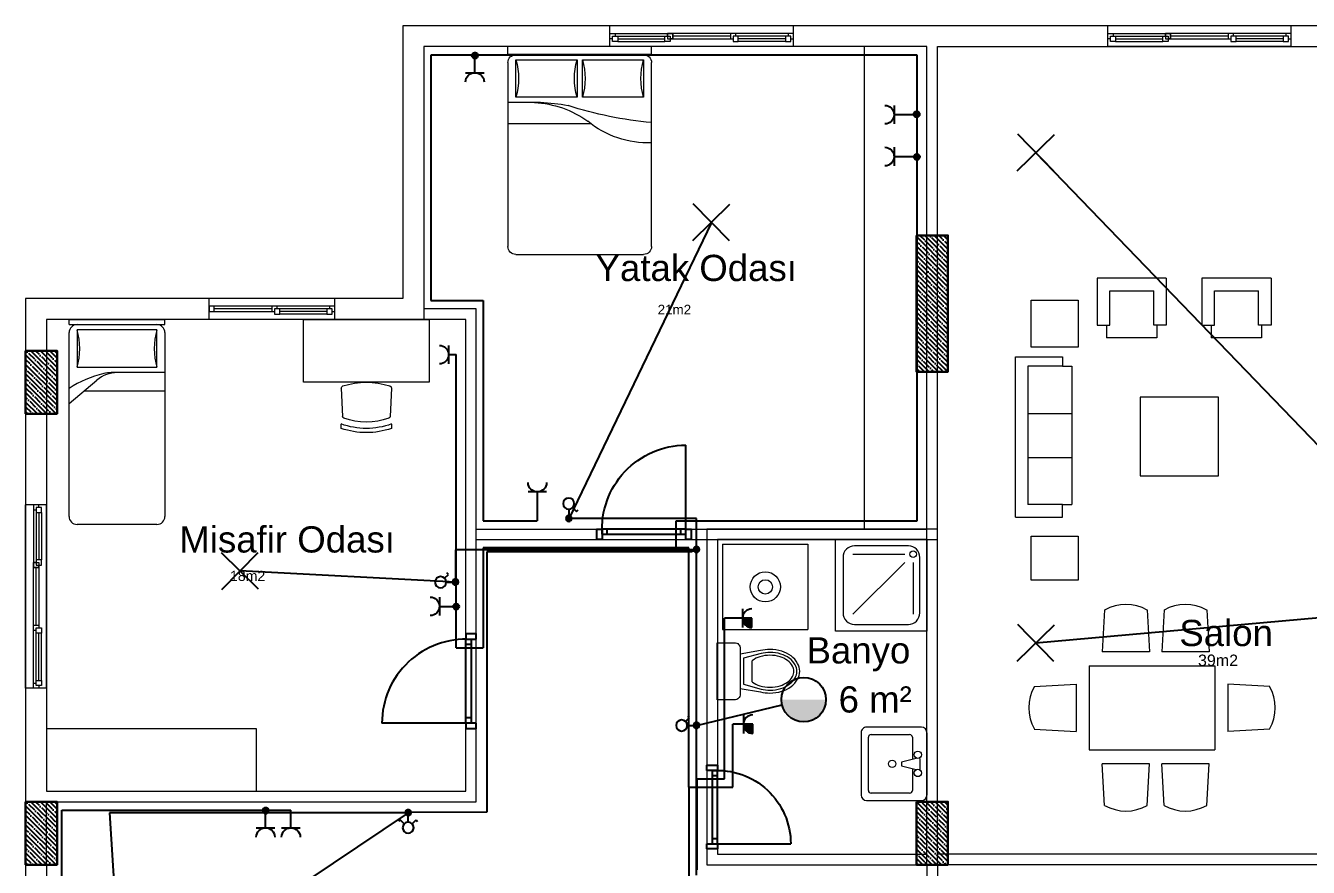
# Model space of a CAD drawing. Header units: millimetres. Extents: x 4244 to 11072, y 2695 to 6443.
# Drawn here: x 6840 to 7451, y 3176 to 3577 of the extents above; entities that cross this region are included whole.
import ezdxf
from ezdxf.enums import TextEntityAlignment as Align

# ---------------------------------------------------------------- set-up
doc = ezdxf.new("R2010")
doc.units = ezdxf.units.MM
doc.linetypes.add('ACAD_ISO03W100', pattern=[30, 12, -18])
for name, color, linetype in [('Aydınlatma', 130, 'Continuous'), ('MIMARI', 7, 'Continuous'), ('Priz Hat', 10, 'Continuous'), ('SEMBOL', 7, 'Continuous')]:
    doc.layers.add(name, color=color, linetype=linetype)
for name, color, linetype, lineweight in [('duvar', 30, 'Continuous', 20), ('kolon', 50, 'Continuous', 30), ('pencere', 241, 'Continuous', 15), ('TEFRIS', 252, 'Continuous', 15)]:
    doc.layers.add(name, color=color, linetype=linetype, lineweight=lineweight)
doc.styles.add('ATT', font='romans.shx')
doc.styles.get("Standard").update_dxf_attribs({"font": 'arial.ttf'})

# ---------------------------------------------------------------- blocks, each defined once
blk = doc.blocks.new('90kapı')
blk.add_line((243145.1, 70889.4), (243145.1, 70969.4))
for points in [[(243145.1, 70879.4), (243145.1, 70889.4), (243140.1, 70889.4), (243140.1, 70879.4)], [(243225.1, 70879.4), (243230.1, 70879.4), (243230.1, 70889.4), (243225.1, 70889.4)]]:
    blk.add_lwpolyline(points, close=True)
for points in [[(243145.1, 70889.4), (243225.1, 70889.4), (243225.1, 70884.4), (243220.1, 70884.4), (243220.1, 70889.4)], [(243150.1, 70884.4), (243150.1, 70889.4)], [(243220.1, 70884.4), (243145.1, 70884.4)]]:
    blk.add_lwpolyline(points)
blk.add_arc((243145.1, 70889.4), 80, 356.4167, 90)
blk = doc.blocks.new('80kapı')
blk.add_line((243283.4, 70889.4), (243283.4, 70959.4))
for points in [[(243283.4, 70879.4), (243283.4, 70889.4), (243278.4, 70889.4), (243278.4, 70879.4)], [(243353.4, 70879.4), (243358.4, 70879.4), (243358.4, 70889.4), (243353.4, 70889.4)]]:
    blk.add_lwpolyline(points, close=True)
for points in [[(243283.4, 70889.4), (243353.4, 70889.4), (243353.4, 70884.4), (243348.4, 70884.4), (243348.4, 70889.4)], [(243288.4, 70884.4), (243288.4, 70889.4)], [(243348.4, 70884.4), (243283.4, 70884.4)]]:
    blk.add_lwpolyline(points)
blk.add_arc((243283.4, 70889.4), 70, 355.904, 90)
blk = doc.blocks.new('12PBED01')
at = {"color": 0, "linetype": 'ByBlock'}
for p, q in [((0, 0), (0, 36)), ((2, 36), (0, 36)), ((2, 0), (2, 36)), ((5, 36), (74, 36)), ((20, 36), (20, 15.78474)), ((27, 36), (27, 5.5)), ((18, 33), (4, 33)), ((4, 33), (4, 3)), ((18, 3), (18, 33)), ((77, 33), (77, 3)), ((31.609761, 0), (22.821743, 10.433915)), ((2, 0), (0, 0)), ((4, 3), (18, 3)), ((74, 0), (5, 0))]:
    blk.add_line(p, q, dxfattribs=at)
for centre, radius, start, end in [((5, 33), 3, 90, 180), ((74, 33), 3, 0, 90), ((11, 57), 25, 253.739795, 286.260205), ((32, 18.164349), 12, 180, 220.10593), ((32, 15.78474), 12, 180, 193.392796), ((59.913793, 22.431034), 40.69413, 193.392796, 213.450102), ((5, 3), 3, 180, 270), ((11, -21), 25, 73.739795, 106.260205), ((74, 3), 3, 270, 0)]:
    blk.add_arc(centre, radius, start, end, dxfattribs=at)
at = {"color": 0, "linetype": 'ByBlock', "style": 'ATT'}
for tag, flags, p in [('ITEM', 3, (48.5, 22)), ('ROOM_NUMBER', 1, (48.5, 7.5))]:
    blk.add_attdef(tag, text='', height=6, dxfattribs=dict(at, flags=flags)).set_placement(p, align=Align.CENTER)
blk = doc.blocks.new('desk-10')
at = {"color": 0, "linetype": 'ByBlock'}
for p, q in [((0, 0.6), (-1.2, 0.6)), ((-1.2, 0.6), (-1.2, 0)), ((0, 0), (0, 0.6)), ((-1.2, 0), (0, 0)), ((-0.839, -0.055), (-0.828, -0.325)), ((-0.361, -0.055), (-0.372, -0.325)), ((-0.84, -0.398), (-0.84, -0.44)), ((-0.36, -0.44), (-0.36, -0.398))]:
    blk.add_line(p, q, dxfattribs=at)
for centre, radius, start, end in [((-0.6, -0.74), 0.74, 72.2612, 107.7388), ((-0.819, -0.054), 0.02, 107.7388, 182.465), ((-0.381, -0.054), 0.02, 357.535, 72.2612), ((-0.808, -0.324), 0.02, 182.465, 250.4227), ((-0.6, 0.26), 0.64, 250.4227, 289.5773), ((-0.392, -0.324), 0.02, 289.5773, 357.535), ((-0.6, 0.26), 0.7, 249.949, 290.051), ((-0.6, 0.26), 0.74, 251.0754, 288.9246)]:
    blk.add_arc(centre, radius, start, end, dxfattribs=at)
blk = doc.blocks.new('12PBED03')
at = {"color": 0, "linetype": 'ByBlock'}
for p, q in [((3, 54), (0, 54)), ((0, 0), (0, 54)), ((3, 0), (3, 54)), ((6, 54), (75, 54)), ((21, 41.758136), (21, 54)), ((29, 23), (29, 54)), ((19, 51), (5, 51)), ((5, 51), (5, 28)), ((19, 28), (19, 51)), ((78, 51), (78, 3)), ((5, 28), (19, 28)), ((5, 26), (5, 3)), ((19, 26), (5, 26)), ((19, 3), (19, 26)), ((3, 0), (0, 0)), ((5, 3), (19, 3)), ((75, 0), (6, 0))]:
    blk.add_line(p, q, dxfattribs=at)
for centre, radius, start, end in [((6, 51), 3, 90, 180), ((75, 51), 3, 0, 90), ((12, 75), 25, 253.739795, 286.260205), ((57.725806, 45.629032), 36.761918, 182.539782, 216.040311), ((69.004289, 41.742518), 48.004291, 179.981359, 192.466744), ((12, 4), 25, 73.739795, 106.260205), ((-120.191801, -13.95004), 149.36804, 5.357156, 17.666547), ((12, 50), 25, 253.739795, 286.260205), ((0.75, 1.5), 35.338541, 357.56726, 39.546081), ((6, 3), 3, 180, 270), ((12, -21), 25, 73.739795, 106.260205), ((75, 3), 3, 270, 0)]:
    blk.add_arc(centre, radius, start, end, dxfattribs=at)
at = {"color": 0, "linetype": 'ByBlock', "style": 'ATT'}
for tag, flags, p in [('ITEM', 3, (50, 33)), ('ROOM_NUMBER', 1, (50, 18.5))]:
    blk.add_attdef(tag, text='', height=6, dxfattribs=dict(at, flags=flags)).set_placement(p, align=Align.CENTER)
blk = doc.blocks.new('lav')
at = {"layer": 'TEFRIS'}
for p, q in [((2752.7, 4644.6), (2752.7, 4585.2)), ((2810.3, 4649.8), (2758, 4649.8)), ((2766.7, 4619.3), (2766.7, 4640.2)), ((2769.3, 4642.8), (2806, 4642.8)), ((2808.6, 4640.2), (2808.6, 4589.6)), ((2815.6, 4585.2), (2815.6, 4644.6)), ((2759.7, 4609.7), (2759.7, 4620.2)), ((2777.2, 4616.7), (2763.2, 4620.2)), ((2777.2, 4613.2), (2777.2, 4616.7)), ((2763.2, 4609.7), (2777.2, 4613.2)), ((2766.7, 4589.6), (2766.7, 4610.6)), ((2758, 4580), (2810.3, 4580)), ((2806, 4587), (2769.3, 4587))]:
    blk.add_line(p, q, dxfattribs=at)
for centre in [(2761.5, 4623.6), (2785.9, 4614.9), (2761.5, 4606.2)]:
    blk.add_circle(centre, 3.49, dxfattribs=at)
for centre, radius, start, end in [((2758, 4644.6), 5.24, 90, 180), ((2769.3, 4640.2), 2.62, 90, 180), ((2806, 4640.2), 2.62, 0, 90), ((2810.3, 4644.6), 5.24, 0, 90), ((2769.3, 4589.6), 2.62, 180, 270), ((2806, 4589.6), 2.62, 270, 0), ((2758, 4585.2), 5.24, 180, 270), ((2810.3, 4585.2), 5.24, 270, 0)]:
    blk.add_arc(centre, radius, start, end, dxfattribs=at)
blk = doc.blocks.new('klo')
at = {"layer": 'TEFRIS'}
blk.add_line((2781.8, 4733.8), (2781.8, 4758.7), dxfattribs=at)
for points in [[(2790.5, 4773.5), (2806.9, 4773.5), (2806.9, 4719), (2790.5, 4719, -0.414214), (2785, 4724.5), (2785, 4768.1, -0.414214)], [(2756.7, 4731, 0.073614), (2766.3, 4732.4, 0.084488), (2773.5, 4736, 0.011368), (2774.1, 4736.5), (2774.1, 4756, 0.011368), (2773.5, 4756.5, 0.084488), (2766.3, 4760.1, 0.073614), (2756.7, 4761.5, 0.073614), (2747.1, 4760.1, 0.084488), (2739.8, 4756.5, 0.106412), (2735.1, 4751.2, 0.129635), (2733.8, 4746.3, 0.129635), (2735.1, 4741.4, 0.106412), (2739.8, 4736, 0.084488), (2747.1, 4732.4, 0.073614)]]:
    blk.add_lwpolyline(points, format="xyb", close=True, dxfattribs=at)
for points in [[(2785, 4762.8), (2765.6, 4766, 0.058264), (2756.7, 4767, 0.073614), (2745.5, 4765.3, 0.084488), (2736.6, 4760.9, 0.106412), (2730.3, 4753.8, 0.129635), (2728.3, 4746.3, 0.129635), (2730.3, 4738.7, 0.106412), (2736.6, 4731.6, 0.084488), (2745.5, 4727.2, 0.073614), (2756.7, 4725.5, 0.058264), (2765.6, 4726.6), (2785, 4729.8)], [(2781.8, 4758.7), (2765.1, 4763.3, 0.05892), (2756.7, 4764.3, 0.073614), (2746.3, 4762.7, 0.084488), (2738.2, 4758.7, 0.106412), (2732.7, 4752.5, 0.129635), (2731, 4746.3, 0.129635), (2732.7, 4740, 0.106412), (2738.2, 4733.8, 0.084488), (2746.3, 4729.8, 0.073614), (2756.7, 4728.3, 0.05892), (2765.1, 4729.3), (2781.8, 4733.8)]]:
    blk.add_lwpolyline(points, format="xyb", dxfattribs=at)
blk = doc.blocks.new('duşak')
at = {"layer": 'TEFRIS'}
for p, q in [((1279.4, 4784.1), (1328.9, 4784.1)), ((1279.4, 4726.8), (1328.9, 4776.1)), ((1336.8, 4776.1), (1336.8, 4726.8))]:
    blk.add_line(p, q, dxfattribs=at)
blk.add_lwpolyline([(1350, 4798.1), (1350, 4710.8), (1262.7, 4710.8), (1262.7, 4798.1)], close=True, dxfattribs=at)
blk.add_lwpolyline([(1269.9, 4781.1), (1269.9, 4728.1, 0.414214), (1280.8, 4717.2), (1332.3, 4717.2, 0.414214), (1343.2, 4728.1), (1343.2, 4781.1, 0.414214), (1332.3, 4792.1), (1280.8, 4792.1, 0.414214)], format="xyb", close=True, dxfattribs=at)
blk.add_circle((1336.8, 4784.1), 3.19, dxfattribs=at)
blk = doc.blocks.new('table-11')
at = {"color": 0, "linetype": 'ByBlock'}
for p, q in [((-1.122, 0.533), (-1.144, 0.134)), ((-0.716, 0.533), (-0.694, 0.134)), ((-0.554, 0.533), (-0.576, 0.134)), ((-0.148, 0.533), (-0.126, 0.134)), ((-1.144, 0.134), (-0.694, 0.134)), ((-0.576, 0.134), (-0.126, 0.134)), ((0, 0), (-1.2, 0)), ((-1.2, -0.8), (-1.2, 0)), ((0, -0.8), (0, 0)), ((-1.723, -0.197), (-1.324, -0.175)), ((-1.324, -0.625), (-1.324, -0.175)), ((0.523, -0.197), (0.124, -0.175)), ((0.124, -0.625), (0.124, -0.175)), ((-1.723, -0.603), (-1.324, -0.625)), ((0.523, -0.603), (0.124, -0.625)), ((0, -0.8), (-1.2, -0.8)), ((-1.144, -0.934), (-0.694, -0.934)), ((-1.122, -1.333), (-1.144, -0.934)), ((-0.716, -1.333), (-0.694, -0.934)), ((-0.576, -0.934), (-0.126, -0.934)), ((-0.554, -1.333), (-0.576, -0.934)), ((-0.148, -1.333), (-0.126, -0.934))]:
    blk.add_line(p, q, dxfattribs=at)
for centre, start, end in [((-0.919, 0.159), 61.4891, 118.5109), ((-0.351, 0.159), 61.4891, 118.5109), ((-1.349, -0.4), 151.4891, 208.5109), ((0.149, -0.4), 331.4891, 28.5109), ((-0.919, -0.959), 241.4891, 298.5109), ((-0.351, -0.959), 241.4891, 298.5109)]:
    blk.add_arc(centre, 0.425, start, end, dxfattribs=at)
blk = doc.blocks.new('Priz Toprakli')
at = {"layer": 'SEMBOL', "linetype": 'ByBlock'}
blk.add_line((17.7, 0), (-17.7, 0), dxfattribs=at)
at = {"layer": 'SEMBOL', "color": 1, "ltscale": 10}
blk.add_line((0, 0), (0, 12.6), dxfattribs=at)
at = {"layer": 'SEMBOL', "linetype": 'ByBlock'}
blk.add_arc((0, -17.6), 17.7, 0, 180, dxfattribs=at)
blk = doc.blocks.new('Buat')
at = {"layer": 'SEMBOL'}
for p, q in [((5465.82, 3079.37), (5468.65, 3079.37)), ((5465.82, 3079.28), (5468.65, 3079.28)), ((5465.83, 3079.45), (5468.64, 3079.45)), ((5465.83, 3079.19), (5468.64, 3079.19)), ((5465.84, 3079.54), (5468.63, 3079.54)), ((5465.84, 3079.1), (5468.63, 3079.1)), ((5465.85, 3079.63), (5468.62, 3079.63)), ((5465.86, 3079.01), (5468.61, 3079.01)), ((5465.87, 3079.72), (5468.6, 3079.72)), ((5465.89, 3078.92), (5468.58, 3078.92)), ((5465.9, 3079.81), (5468.57, 3079.81)), ((5465.92, 3078.84), (5468.55, 3078.84)), ((5465.93, 3079.9), (5468.54, 3079.9)), ((5465.96, 3078.75), (5468.52, 3078.75)), ((5465.97, 3079.98), (5468.5, 3079.98)), ((5466, 3078.66), (5468.47, 3078.66)), ((5466.02, 3080.07), (5468.45, 3080.07)), ((5466.05, 3078.57), (5468.42, 3078.57)), ((5466.08, 3080.16), (5468.39, 3080.16)), ((5466.12, 3078.48), (5468.35, 3078.48)), ((5466.15, 3080.25), (5468.32, 3080.25)), ((5466.19, 3078.39), (5468.28, 3078.39)), ((5466.23, 3080.34), (5468.24, 3080.34)), ((5466.28, 3078.31), (5468.19, 3078.31)), ((5466.32, 3080.43), (5468.15, 3080.43)), ((5466.39, 3078.22), (5468.09, 3078.22)), ((5466.44, 3080.51), (5468.03, 3080.51)), ((5466.52, 3078.13), (5467.95, 3078.13)), ((5466.59, 3080.6), (5467.88, 3080.6)), ((5466.8, 3080.69), (5467.67, 3080.69)), ((5466.69, 3078.04), (5467.78, 3078.04)), ((5467, 3077.95), (5467.47, 3077.95))]:
    blk.add_line(p, q, dxfattribs=at)
blk.add_circle((5467.24, 3079.35), 1.41, dxfattribs=at)
blk = doc.blocks.new('etanş')
at = {"layer": 'MIMARI', "linetype": 'ACAD_ISO03W100', "ltscale": 10}
blk.add_hatch(color=256, dxfattribs=at).paths.add_polyline_path([(5406.7, 5512.8), (5406, 5512.8, 0.402331), (5389, 5495.1), (5406.7, 5495.1)])
for p, q in [((5406.7, 5495.1), (5406.7, 5512.7)), ((5389, 5495.1), (5406.7, 5495.1))]:
    blk.add_line(p, q, dxfattribs=at)
at = {"layer": 'SEMBOL', "linetype": 'ByBlock'}
blk.add_line((5424.4, 5512.8), (5389, 5512.8), dxfattribs=at)
at = {"layer": 'SEMBOL', "color": 1, "ltscale": 10}
blk.add_line((5406.7, 5512.8), (5406.7, 5525.3), dxfattribs=at)
at = {"layer": 'SEMBOL', "linetype": 'ByBlock'}
blk.add_arc((5406.7, 5495.1), 17.7, 0, 180, dxfattribs=at)
blk = doc.blocks.new('ARM')
at = {"layer": 'SEMBOL', "color": 2}
for p, q in [((0, 17.5), (0, -17.5)), ((17.5, 0), (-17.5, 0))]:
    blk.add_line(p, q, dxfattribs=at)
blk = doc.blocks.new('Adi Anahtar')
at = {"layer": 'MIMARI', "linetype": 'ACAD_ISO03W100', "ltscale": 10}
blk.add_line((0, 10.6), (0, 28.4), dxfattribs=at)
at = {"layer": 'SEMBOL'}
for p, q in [((7.5, 7.5), (15, 15)), ((15, 15), (18, 12))]:
    blk.add_line(p, q, dxfattribs=at)
blk.add_circle((0, 0), 10.6, dxfattribs=at)
blk = doc.blocks.new('Komitator')
at = {"layer": 'MIMARI', "linetype": 'ACAD_ISO03W100', "ltscale": 10}
blk.add_line((0, 10.6), (0, 28.4), dxfattribs=at)
at = {"layer": 'SEMBOL'}
for p, q in [((-15, 15), (-18, 12)), ((-7.5, 7.5), (-15, 15)), ((7.5, 7.5), (15, 15)), ((15, 15), (18, 12))]:
    blk.add_line(p, q, dxfattribs=at)
blk.add_circle((0, 0), 10.6, dxfattribs=at)
blk = doc.blocks.new('boatt')
at = {"layer": 'SEMBOL'}
for p, q in [((-1.41, 0.18), (1.41, 0.18)), ((-1.41, 0.09), (1.41, 0.09)), ((-1.41, 0), (1.41, 0)), ((-1.4, 0.26), (1.4, 0.26)), ((-1.38, 0.35), (1.38, 0.35)), ((-1.36, 0.44), (1.36, 0.44)), ((-1.34, 0.53), (1.34, 0.53)), ((-1.3, 0.62), (1.3, 0.62)), ((-1.26, 0.71), (1.26, 0.71)), ((-1.21, 0.79), (1.21, 0.79)), ((-1.15, 0.88), (1.15, 0.88)), ((-1.09, 0.97), (1.09, 0.97)), ((-1.01, 1.06), (1.01, 1.06)), ((-0.91, 1.15), (0.91, 1.15)), ((-0.8, 1.24), (0.8, 1.24)), ((-0.65, 1.32), (0.65, 1.32)), ((-0.43, 1.41), (0.43, 1.41)), ((-1.4, -0.09), (1.4, -0.09)), ((-1.39, -0.18), (1.39, -0.18)), ((-1.37, -0.26), (1.37, -0.26)), ((-1.35, -0.35), (1.35, -0.35)), ((-1.32, -0.44), (1.32, -0.44)), ((-1.28, -0.53), (1.28, -0.53)), ((-1.23, -0.62), (1.23, -0.62)), ((-1.18, -0.71), (1.18, -0.71)), ((-1.12, -0.79), (1.12, -0.79)), ((-1.04, -0.88), (1.04, -0.88)), ((-0.96, -0.97), (0.96, -0.97)), ((-0.85, -1.06), (0.85, -1.06)), ((-0.72, -1.15), (0.72, -1.15)), ((-0.54, -1.24), (0.54, -1.24)), ((-0.24, -1.32), (0.24, -1.32))]:
    blk.add_line(p, q, dxfattribs=at)
blk.add_circle((0, 0.07), 1.41, dxfattribs=at)

msp = doc.modelspace()

# ---------------------------------------------------------------- hatches: boundary and pattern name
at = {"lineweight": -3}
h = msp.add_hatch(dxfattribs=at)
h.set_pattern_fill('ANSI35', color=0, scale=0.5, angle=-90)
h.set_pattern_definition([(315, (-5061.5588, 76495.388), (2.24506403, 2.24506403), []), (315, (-5061.5588, 76493.143), (2.24506403, 2.24506403), [3.96875, -0.79375, 0, -0.79375])])
h.paths.add_polyline_path([(7264.526, 3476.83), (7264.526, 3411.83), (7279.526, 3411.83), (7279.526, 3476.83)])
h = msp.add_hatch(dxfattribs=at)
h.set_pattern_fill('ANSI35', color=0, scale=0.5, angle=-90)
h.set_pattern_definition([(315, (-4756.5588, 76445.388), (2.24506403, 2.24506403), []), (315, (-4756.5588, 76443.143), (2.24506403, 2.24506403), [3.96875, -0.79375, 0, -0.79375])])
h.paths.add_polyline_path([(6839.526, 3421.83), (6839.526, 3391.83), (6854.526, 3391.83), (6854.526, 3421.83)])
h = msp.add_hatch(dxfattribs=at)
h.set_pattern_fill('ANSI35', color=0, scale=0.5, angle=-90)
h.set_pattern_definition([(315, (-4756.5588, 76230.388), (2.24506403, 2.24506403), []), (315, (-4756.5588, 76228.143), (2.24506403, 2.24506403), [3.96875, -0.79375, 0, -0.79375])])
h.paths.add_polyline_path([(6839.526, 3206.83), (6839.526, 3176.83), (6854.526, 3176.83), (6854.526, 3206.83)])
h = msp.add_hatch(dxfattribs=at)
h.set_pattern_fill('ANSI35', color=0, scale=0.5, angle=-90)
h.set_pattern_definition([(315, (-5061.5588, 76230.388), (2.24506403, 2.24506403), []), (315, (-5061.5588, 76228.143), (2.24506403, 2.24506403), [3.96875, -0.79375, 0, -0.79375])])
h.paths.add_polyline_path([(7264.526, 3206.83), (7264.526, 3176.83), (7279.526, 3176.83), (7279.526, 3206.83)])
at = {"layer": 'Aydınlatma', "linetype": 'ACAD_ISO03W100', "ltscale": 10}
msp.add_hatch(color=2, dxfattribs=at).paths.add_polyline_path([(7221.314, 3255.526, -1), (7200.119, 3255.526)])

# ---------------------------------------------------------------- linework, layer by layer
at = {"layer": 'Aydınlatma'}
for p, q in [((7519.244, 3311.287), (7321.462, 3516.283)), ((7166.662, 3483.038), (7098.624, 3341.654)), ((7159.556, 3341.83), (7098.624, 3341.83)), ((7159.556, 3171.83), (7159.556, 3341.83)), ((7159.556, 3326.918), (7044.556, 3326.918)), ((7044.556, 3326.918), (7044.556, 3311.501)), ((7157.212, 3325.918), (7059.556, 3325.918)), ((7059.556, 3325.918), (7059.556, 3201.89)), ((7159.556, 3326.924), (7157.212, 3325.918)), ((7044.556, 3311.57), (6941.768, 3316.867)), ((7519.617, 3300.105), (7321.462, 3282.509)), ((7159.556, 3243.12), (7200.418, 3253.029)), ((7022.007, 3201.638), (6879.459, 3201.638)), ((6879.459, 3201.638), (6892.416, 2997.684)), ((7022.007, 3201.638), (6905.414, 3123.341)), ((7059.556, 3201.89), (7021.616, 3201.692))]:
    msp.add_line(p, q, dxfattribs=at)
at = {"layer": 'Aydınlatma', "color": 1}
msp.add_circle((7210.717, 3255.526), 10.597, dxfattribs=at)
at = {"layer": 'duvar'}
for p, q in [((7054.526, 3441.83), (7029.526, 3441.83)), ((7054.526, 3206.83), (7054.526, 3441.83)), ((7212.026, 3336.83), (7172.026, 3336.83)), ((7112.026, 3331.83), (7157.026, 3331.83)), ((7164.526, 3224.33), (7164.526, 3184.33)), ((6849.526, 3176.83), (6849.526, 3206.83)), ((7269.526, 3176.83), (7269.526, 3101.83)), ((7274.526, 3176.83), (7274.526, 3083.83))]:
    msp.add_line(p, q, dxfattribs=at)
for points in [[(7983.89, 3486.83), (7869.526, 3486.83), (7869.526, 3526.83), (7689.526, 3526.83), (7689.526, 3576.83), (7519.526, 3576.83), (7519.526, 3576.83), (7279.526, 3576.83), (7279.526, 3576.83), (7019.526, 3576.83), (7019.526, 3446.83), (6889.526, 3446.83)], [(7054.526, 3336.83), (7269.526, 3336.83), (7269.526, 3566.83), (7029.526, 3566.83), (7029.526, 3436.83)], [(7529.526, 3471.83), (7529.526, 3176.83), (7269.526, 3176.83), (7269.526, 3471.83)], [(7009.526, 3446.83), (6839.526, 3446.83), (6839.526, 3206.83), (7054.526, 3206.83)], [(7054.526, 3331.83), (7274.526, 3331.83)], [(6839.526, 3206.83), (6839.526, 2891.83), (6854.526, 2891.83)], [(6849.526, 3176.83), (6849.526, 2901.83), (7269.526, 2901.83), (7269.526, 3101.83)]]:
    msp.add_lwpolyline(points, dxfattribs=at)
for points in [[(7524.526, 3181.83), (7274.526, 3181.83), (7274.526, 3566.83), (7524.526, 3566.83)], [(6849.526, 3211.83), (7049.526, 3211.83), (7049.526, 3436.83), (6849.526, 3436.83)], [(7274.526, 3336.83), (7164.526, 3336.83), (7164.526, 3176.83), (7274.526, 3176.83)], [(7269.526, 3331.83), (7169.526, 3331.83), (7169.526, 3181.83), (7269.526, 3181.83)]]:
    msp.add_lwpolyline(points, close=True, dxfattribs=at)
at = {"layer": 'kolon', "color": 0}
for points in [[(7264.526, 3476.83), (7264.526, 3411.83), (7279.526, 3411.83), (7279.526, 3476.83)], [(6839.526, 3421.83), (6839.526, 3391.83), (6854.526, 3391.83), (6854.526, 3421.83)], [(6839.526, 3206.83), (6839.526, 3176.83), (6854.526, 3176.83), (6854.526, 3206.83)], [(7264.526, 3206.83), (7264.526, 3176.83), (7279.526, 3176.83), (7279.526, 3206.83)]]:
    msp.add_lwpolyline(points, close=True, dxfattribs=at)
at = {"layer": 'pencere'}
for p, q in [((7205.776, 3576.83), (7118.276, 3576.83)), ((7118.276, 3566.83), (7118.276, 3576.83)), ((7205.776, 3566.83), (7205.776, 3576.83)), ((7443.276, 3576.83), (7355.776, 3576.83)), ((7355.776, 3566.83), (7355.776, 3576.83)), ((7443.276, 3566.83), (7443.276, 3576.83)), ((7120.776, 3573.08), (7145.776, 3573.08)), ((7122.026, 3571.83), (7144.526, 3571.83)), ((7122.026, 3570.58), (7144.526, 3570.58)), ((7122.026, 3569.33), (7144.526, 3569.33)), ((7175.776, 3573.08), (7148.276, 3573.08)), ((7175.776, 3571.83), (7148.276, 3571.83)), ((7148.276, 3570.58), (7175.776, 3570.58)), ((7203.276, 3573.08), (7178.276, 3573.08)), ((7202.026, 3571.83), (7179.526, 3571.83)), ((7202.026, 3570.58), (7179.526, 3570.58)), ((7202.026, 3569.33), (7179.526, 3569.33)), ((7358.276, 3573.08), (7383.276, 3573.08)), ((7359.526, 3571.83), (7382.026, 3571.83)), ((7359.526, 3570.58), (7382.026, 3570.58)), ((7359.526, 3569.33), (7382.026, 3569.33)), ((7413.276, 3573.08), (7385.776, 3573.08)), ((7413.276, 3571.83), (7385.776, 3571.83)), ((7385.776, 3570.58), (7413.276, 3570.58)), ((7440.776, 3573.08), (7415.776, 3573.08)), ((7439.526, 3571.83), (7417.026, 3571.83)), ((7439.526, 3570.58), (7417.026, 3570.58)), ((7439.526, 3569.33), (7417.026, 3569.33)), ((7205.776, 3566.83), (7118.276, 3566.83)), ((7443.276, 3566.83), (7355.776, 3566.83)), ((6987.026, 3446.83), (6927.026, 3446.83)), ((6927.026, 3436.83), (6927.026, 3446.83)), ((6987.026, 3436.83), (6987.026, 3446.83)), ((6957.026, 3443.08), (6929.526, 3443.08)), ((6957.026, 3441.83), (6929.526, 3441.83)), ((6929.526, 3440.58), (6957.026, 3440.58)), ((6984.526, 3443.08), (6959.526, 3443.08)), ((6983.276, 3441.83), (6960.776, 3441.83)), ((6983.276, 3440.58), (6960.776, 3440.58)), ((6983.276, 3439.33), (6960.776, 3439.33)), ((6987.026, 3436.83), (6927.026, 3436.83)), ((6839.526, 3260.953), (6839.526, 3348.453)), ((6849.526, 3348.453), (6839.526, 3348.453)), ((6849.526, 3260.953), (6849.526, 3348.453)), ((6843.276, 3345.953), (6843.276, 3320.953)), ((6844.526, 3344.703), (6844.526, 3322.203)), ((6845.776, 3344.703), (6845.776, 3322.203)), ((6847.026, 3344.703), (6847.026, 3322.203)), ((6843.276, 3290.953), (6843.276, 3318.453)), ((6844.526, 3290.953), (6844.526, 3318.453)), ((6845.776, 3318.453), (6845.776, 3290.953)), ((6843.276, 3263.453), (6843.276, 3288.453)), ((6844.526, 3264.703), (6844.526, 3287.203)), ((6845.776, 3264.703), (6845.776, 3287.203)), ((6847.026, 3264.703), (6847.026, 3287.203)), ((6849.526, 3260.953), (6839.526, 3260.953))]:
    msp.add_line(p, q, dxfattribs=at)
for points in [[(7119.526, 3570.58), (7118.276, 3570.58), (7118.276, 3573.08), (7120.776, 3573.08), (7120.776, 3571.83)], [(7145.776, 3571.83), (7145.776, 3573.08), (7148.276, 3573.08), (7148.276, 3570.58), (7147.026, 3570.58)], [(7178.276, 3571.83), (7178.276, 3573.08), (7175.776, 3573.08), (7175.776, 3570.58), (7177.026, 3570.58)], [(7204.526, 3570.58), (7205.776, 3570.58), (7205.776, 3573.08), (7203.276, 3573.08), (7203.276, 3571.83)], [(7357.026, 3570.58), (7355.776, 3570.58), (7355.776, 3573.08), (7358.276, 3573.08), (7358.276, 3571.83)], [(7383.276, 3571.83), (7383.276, 3573.08), (7385.776, 3573.08), (7385.776, 3570.58), (7384.526, 3570.58)], [(7415.776, 3571.83), (7415.776, 3573.08), (7413.276, 3573.08), (7413.276, 3570.58), (7414.526, 3570.58)], [(7442.026, 3570.58), (7443.276, 3570.58), (7443.276, 3573.08), (7440.776, 3573.08), (7440.776, 3571.83)], [(6959.526, 3441.83), (6959.526, 3443.08), (6957.026, 3443.08), (6957.026, 3440.58), (6958.276, 3440.58)], [(6985.776, 3440.58), (6987.026, 3440.58), (6987.026, 3443.08), (6984.526, 3443.08), (6984.526, 3441.83)], [(6845.776, 3347.203), (6845.776, 3348.453), (6843.276, 3348.453), (6843.276, 3345.953), (6844.526, 3345.953)], [(6844.526, 3320.953), (6843.276, 3320.953), (6843.276, 3318.453), (6845.776, 3318.453), (6845.776, 3319.703)], [(6844.526, 3288.453), (6843.276, 3288.453), (6843.276, 3290.953), (6845.776, 3290.953), (6845.776, 3289.703)], [(6845.776, 3262.203), (6845.776, 3260.953), (6843.276, 3260.953), (6843.276, 3263.453), (6844.526, 3263.453)]]:
    msp.add_lwpolyline(points, dxfattribs=at)
for points in [[(7119.526, 3571.83), (7122.026, 3571.83), (7122.026, 3569.33), (7119.526, 3569.33)], [(7144.526, 3571.83), (7147.026, 3571.83), (7147.026, 3569.33), (7144.526, 3569.33)], [(7148.276, 3573.08), (7145.776, 3573.08), (7145.776, 3570.58), (7148.276, 3570.58)], [(7179.526, 3571.83), (7177.026, 3571.83), (7177.026, 3569.33), (7179.526, 3569.33)], [(7204.526, 3571.83), (7202.026, 3571.83), (7202.026, 3569.33), (7204.526, 3569.33)], [(7357.026, 3571.83), (7359.526, 3571.83), (7359.526, 3569.33), (7357.026, 3569.33)], [(7382.026, 3571.83), (7384.526, 3571.83), (7384.526, 3569.33), (7382.026, 3569.33)], [(7385.776, 3573.08), (7383.276, 3573.08), (7383.276, 3570.58), (7385.776, 3570.58)], [(7417.026, 3571.83), (7414.526, 3571.83), (7414.526, 3569.33), (7417.026, 3569.33)], [(7442.026, 3571.83), (7439.526, 3571.83), (7439.526, 3569.33), (7442.026, 3569.33)], [(6929.526, 3443.08), (6927.026, 3443.08), (6927.026, 3440.58), (6929.526, 3440.58)], [(6960.776, 3441.83), (6958.276, 3441.83), (6958.276, 3439.33), (6960.776, 3439.33)], [(6985.776, 3441.83), (6983.276, 3441.83), (6983.276, 3439.33), (6985.776, 3439.33)], [(6844.526, 3347.203), (6844.526, 3344.703), (6847.026, 3344.703), (6847.026, 3347.203)], [(6843.276, 3318.453), (6843.276, 3320.953), (6845.776, 3320.953), (6845.776, 3318.453)], [(6844.526, 3322.203), (6844.526, 3319.703), (6847.026, 3319.703), (6847.026, 3322.203)], [(6844.526, 3287.203), (6844.526, 3289.703), (6847.026, 3289.703), (6847.026, 3287.203)], [(6844.526, 3262.203), (6844.526, 3264.703), (6847.026, 3264.703), (6847.026, 3262.203)]]:
    msp.add_lwpolyline(points, close=True, dxfattribs=at)
at = {"layer": 'Priz Hat'}
for p, q in [((7264.858, 3562.83), (7032.858, 3562.83)), ((7032.858, 3562.83), (7032.858, 3445.83)), ((7053.81, 3557.552), (7053.81, 3562.83)), ((7264.858, 3340.83), (7264.858, 3562.83)), ((7256.946, 3534.415), (7264.858, 3534.415)), ((7256.946, 3514.415), (7264.858, 3514.415)), ((7057.858, 3445.83), (7057.858, 3340.83)), ((7044.447, 3420), (7044.447, 3420)), ((7044.447, 3420), (7044.858, 3420)), ((7044.858, 3280.252), (7044.858, 3420)), ((7083.626, 3351.456), (7083.626, 3340.83)), ((7057.858, 3340.83), (7083.626, 3340.83)), ((7149.858, 3340.83), (7264.858, 3340.83)), ((7149.858, 3327.83), (7149.858, 3340.83)), ((7155.833, 3327.83), (7057.858, 3327.83)), ((7057.858, 3327.83), (7057.858, 3280.252)), ((7155.833, 3213.764), (7155.833, 3327.83)), ((7040.035, 3300), (7044.858, 3300)), ((7172.858, 3217.83), (7172.858, 3294.315)), ((7178.4, 3294.315), (7172.858, 3294.315)), ((7044.858, 3280.252), (7057.858, 3280.252)), ((7176.858, 3213.83), (7176.858, 3243.805)), ((7178.811, 3243.805), (7176.858, 3243.805)), ((7155.858, 3213.83), (7155.858, 3170.33)), ((7155.858, 3213.83), (7172.915, 3213.83)), ((7159.858, 3174.33), (7159.858, 3217.83)), ((7159.858, 3217.83), (7172.858, 3217.83)), ((7172.915, 3213.83), (7176.858, 3213.83)), ((6946.358, 3206.83), (6946.358, 3206.83)), ((6856.858, 2911.948), (6856.858, 3202.83)), ((6856.858, 3202.83), (6966.081, 3202.83)), ((6953.986, 3197.555), (6953.986, 3202.83)), ((6966.081, 3197.516), (6966.081, 3202.83))]:
    msp.add_line(p, q, dxfattribs=at)
msp.add_lwpolyline([(7032.858, 3445.83), (7057.858, 3445.83)], dxfattribs=at)
at = {"layer": 'TEFRIS', "color": 0}
for p, q in [((7383.682, 3456.483), (7350.682, 3456.483)), ((7350.682, 3456.483), (7350.682, 3433.983)), ((7383.682, 3456.483), (7383.682, 3433.983)), ((7433.682, 3456.483), (7400.682, 3456.483)), ((7400.682, 3456.483), (7400.682, 3433.983)), ((7433.682, 3456.483), (7433.682, 3433.983)), ((7319.182, 3423.483), (7319.182, 3445.983)), ((7319.182, 3445.983), (7341.682, 3445.983)), ((7341.682, 3445.983), (7341.682, 3423.483)), ((7356.682, 3450.483), (7377.682, 3450.483)), ((7356.682, 3433.983), (7356.682, 3450.483)), ((7377.682, 3433.983), (7377.682, 3450.483)), ((7406.682, 3450.483), (7427.682, 3450.483)), ((7406.682, 3433.983), (7406.682, 3450.483)), ((7427.682, 3433.983), (7427.682, 3450.483)), ((7350.682, 3433.983), (7356.682, 3433.983)), ((7355.182, 3433.983), (7355.182, 3427.983)), ((7383.682, 3433.983), (7377.682, 3433.983)), ((7379.182, 3433.983), (7379.182, 3427.983)), ((7400.682, 3433.983), (7406.682, 3433.983)), ((7405.182, 3433.983), (7405.182, 3427.983)), ((7433.682, 3433.983), (7427.682, 3433.983)), ((7429.182, 3433.983), (7429.182, 3427.983)), ((7379.182, 3427.983), (7355.182, 3427.983)), ((7429.182, 3427.983), (7405.182, 3427.983)), ((7341.682, 3423.483), (7319.182, 3423.483)), ((7311.682, 3418.983), (7334.182, 3418.983)), ((7311.682, 3342.483), (7311.682, 3418.983)), ((7334.182, 3418.983), (7334.182, 3414.483)), ((7334.182, 3414.483), (7317.682, 3414.483)), ((7317.682, 3414.483), (7317.682, 3348.483)), ((7334.182, 3414.483), (7338.682, 3414.483)), ((7338.682, 3414.483), (7338.682, 3348.483)), ((7317.682, 3391.983), (7338.682, 3391.983)), ((7317.682, 3370.983), (7338.682, 3370.983)), ((7334.182, 3348.483), (7317.682, 3348.483)), ((7334.182, 3348.483), (7338.682, 3348.483)), ((7334.182, 3342.483), (7334.182, 3348.483)), ((7311.682, 3342.483), (7334.182, 3342.483)), ((7319.182, 3333.483), (7341.682, 3333.483)), ((7319.182, 3312.483), (7319.182, 3333.483)), ((7341.682, 3333.483), (7341.682, 3312.483)), ((7341.682, 3312.483), (7319.182, 3312.483))]:
    msp.add_line(p, q, dxfattribs=at)
at = {"layer": 'TEFRIS'}
for p, q in [((7172.052, 3329.63), (7212.745, 3329.63)), ((7172.052, 3329.63), (7172.052, 3288.937)), ((7212.745, 3329.63), (7212.745, 3288.937)), ((7172.052, 3288.937), (7212.745, 3288.937))]:
    msp.add_line(p, q, dxfattribs=at)
for points in [[(7239.526, 3566.83), (7239.526, 3486.83), (7239.526, 3486.83), (7239.526, 3336.83)], [(6849.526, 3241.83), (6949.526, 3241.83), (6949.526, 3211.83)]]:
    msp.add_lwpolyline(points, dxfattribs=at)
at = {"layer": 'TEFRIS', "color": 0}
msp.add_lwpolyline([(7371.177, 3362.218), (7408.677, 3362.218), (7408.677, 3399.718), (7371.177, 3399.718)], close=True, dxfattribs=at)
at = {"layer": 'TEFRIS'}
for radius in [7.186, 3.431]:
    msp.add_circle((7192.399, 3309.284), radius, dxfattribs=at)

# ---------------------------------------------------------------- block references
at = {"color": 0, "lineweight": 20, "xscale": -0.5, "yscale": 0.5, "zscale": 0.5}
msp.add_blockref('90kapı', (128727.078, -32107.861), dxfattribs=at)
at = {"color": 0, "xscale": 0.5, "yscale": 0.5, "zscale": 0.5}
msp.add_blockref('duşak', (6594.522, 932.804), dxfattribs=at)
at = {"color": 0, "lineweight": 20, "yscale": 0.5, "zscale": 0.5}
for name, p, xscale, rotation in [('90kapı', (42494.217, -118328.222), 0.5, 90), ('80kapı', (-28275.165, -118454.88), -0.5, 270)]:
    msp.add_blockref(name, p, dxfattribs=dict(at, xscale=xscale, rotation=rotation))
at = {"color": 0, "xscale": 0.5, "yscale": 0.5, "zscale": 0.5, "rotation": 180}
for name, p in [('klo', (8572.958, 5642.175)), ('lav', (8645.894, 5532.359))]:
    msp.add_blockref(name, p, dxfattribs=at)
at = {"layer": 'Aydınlatma', "xscale": -0.25, "yscale": 0.25, "zscale": 0.25}
for name, p in [('Priz Toprakli', (7053.81, 3554.412)), ('Komitator', (7022.007, 3194.47)), ('Priz Toprakli', (6953.986, 3194.415)), ('Priz Toprakli', (6966.081, 3194.377))]:
    msp.add_blockref(name, p, dxfattribs=at)
for name, p, rotation in [('Priz Toprakli', (7253.806, 3534.415), 270), ('Priz Toprakli', (7253.806, 3514.415), 270), ('Priz Toprakli', (7041.307, 3420), 270), ('Priz Toprakli', (7083.626, 3354.595), 180), ('Adi Anahtar', (7098.624, 3349.001), 180), ('Adi Anahtar', (7037.464, 3311.502), 270), ('Priz Toprakli', (7036.895, 3300), 270), ('Adi Anahtar', (7152.468, 3243.208), 270)]:
    msp.add_blockref(name, p, dxfattribs=dict(at, rotation=rotation))
at = {"layer": 'Aydınlatma', "linetype": 'ACAD_ISO03W100', "ltscale": 10, "yscale": 0.7064759656462136, "zscale": 0.7064759656456725}
for p, xscale, rotation in [((7321.462, 3516.283), 0.7064759656478767, 224.366927240246), ((7166.662, 3483.038), 0.7064759656478767, 224.366927240246), ((6941.768, 3316.867), -0.7064759656478767, 135.633072759754), ((7321.462, 3282.509), 0.7064759656478767, 224.366927240246)]:
    msp.add_blockref('ARM', p, dxfattribs=dict(at, xscale=xscale, rotation=rotation))
at = {"layer": 'Aydınlatma', "xscale": -1}
for p in [(7098.624, 3341.83), (7159.556, 3327.012), (7044.556, 3311.501), (7159.556, 3243.208), (7022.007, 3201.569)]:
    msp.add_blockref('boatt', p, dxfattribs=at)
at = {"layer": 'Priz Hat'}
for p in [(1586.629, 483.275), (1797.352, 455.256), (1797.481, 434.92), (1577.677, 220.579)]:
    msp.add_blockref('Buat', p, dxfattribs=at)
at = {"layer": 'Priz Hat', "xscale": 0.25, "yscale": 0.25, "zscale": 0.25, "rotation": 89.99999999999999}
for p in [(8559.735, 1942.64), (8560.146, 1892.13)]:
    msp.add_blockref('etanş', p, dxfattribs=at)
at = {"layer": 'Priz Hat', "xscale": -1}
msp.add_blockref('Buat', (12421.266, 123.238), dxfattribs=at)
at = {"layer": 'TEFRIS', "color": 0}
for name, p, xscale, yscale, zscale, rotation in [('12PBED03', (7138.154, 3566.83), -1.27, 1.27, 1.27, 90), ('12PBED01', (6860.233, 3436.83), 1.27, 1.27, 1.27, 270), ('table-11', (7346.878, 3231.631), 50, 50, 50, 180)]:
    msp.add_blockref(name, p, dxfattribs=dict(at, xscale=xscale, yscale=yscale, zscale=zscale, rotation=rotation))
at = {"layer": 'TEFRIS', "color": 0, "xscale": -50, "yscale": 50, "zscale": 50}
msp.add_blockref('desk-10', (6972.065, 3406.83), dxfattribs=at)

# ---------------------------------------------------------------- texts
at = {"color": 0, "lineweight": 20, "char_height": 12.5}
for s, width, heights, insert, attachment_point in [('Yatak Odası', 109.77457, [0], (7111.407, 3467.59), 1), ('Misafir Odası', 109.77457, [0], (6912.845, 3338.168), 1), ('Salon', 199.88403, [69.445], (7434.568, 3293.548), 3), ('Banyo', 109.77457, [0], (7261.571, 3285.266), 3), ('6 m²', 109.77457, [0], (7227.36, 3261.877), 1)]:
    msp.add_mtext_dynamic_manual_height_columns(s, width=width, gutter_width=6.25, heights=heights, dxfattribs=dict(at, insert=insert, attachment_point=attachment_point))
at = {"attachment_point": 1}
for s, width, gutter_width, insert, char_height in [('21m2', 21.64353, 22.87, (7141.026, 3443.768), 4.5739), ('18m2', 18.93533, 24.101, (6937.006, 3316.932), 4.8202), ('39m2', 44.35414, 27.326, (7398.828, 3277.006), 5.4652)]:
    msp.add_mtext_dynamic_manual_height_columns(s, width=width, gutter_width=gutter_width, heights=[0], dxfattribs=dict(at, insert=insert, char_height=char_height))

doc.saveas('drawing.dxf')
